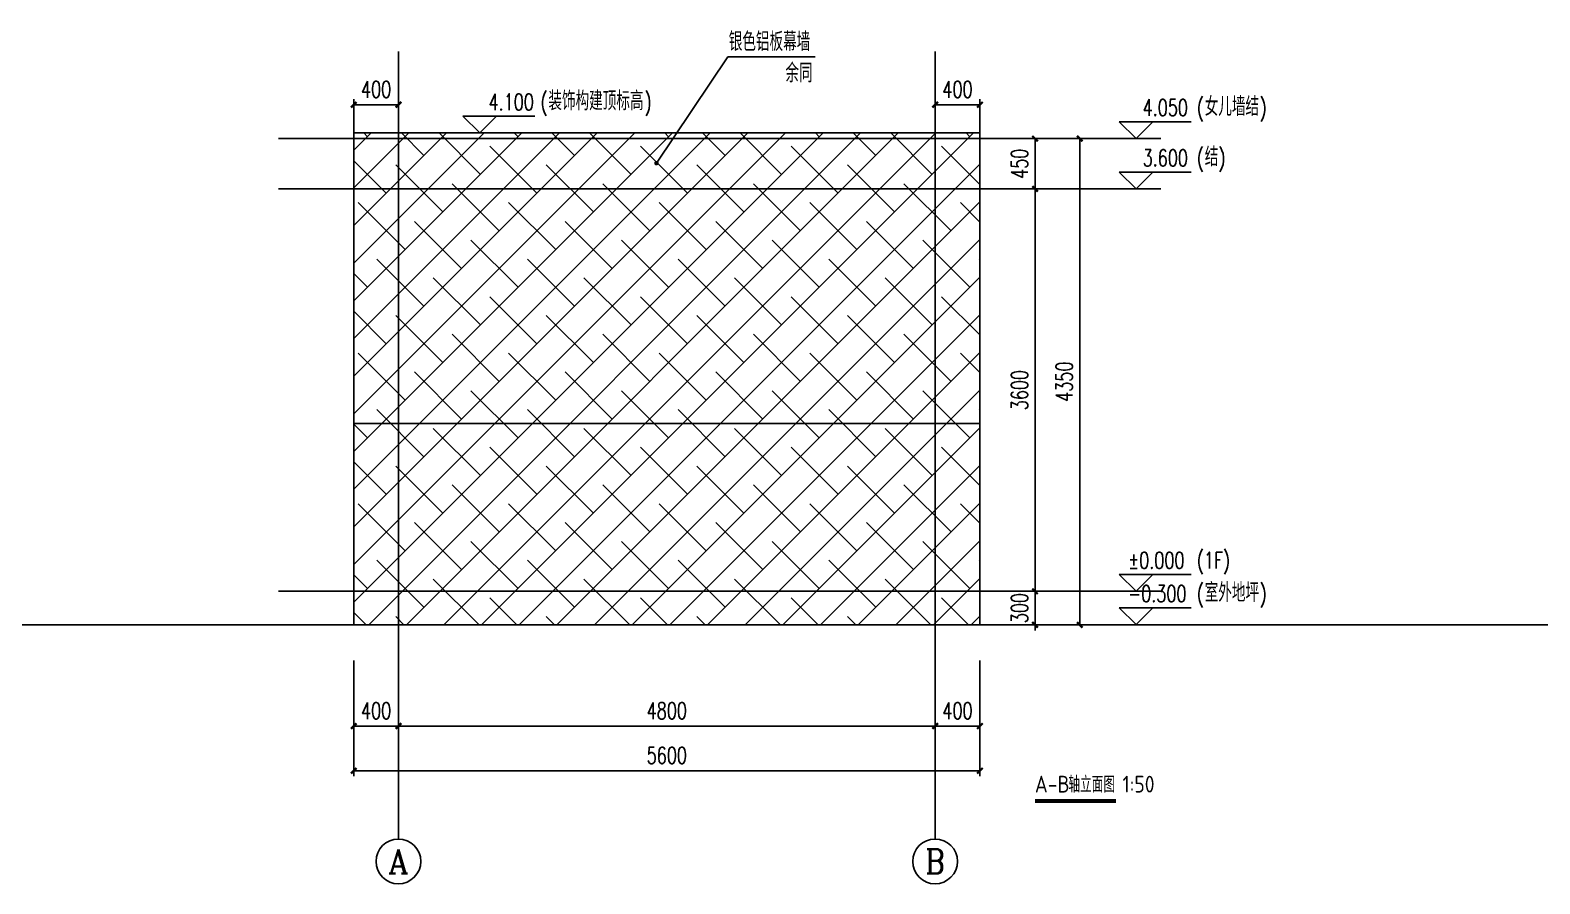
# Model space of a CAD drawing. Extents: x -4210259 to 293730, y -7499 to 868879.
# Drawn here: x -2279511 to -2266009, y 514620 to 522257 of the extents above; entities that cross this region are included whole.
import ezdxf
from ezdxf.enums import TextEntityAlignment as Align

# ---------------------------------------------------------------- set-up
doc = ezdxf.new("R2010")
doc.units = 0
doc.header["$LTSCALE"] = 1000
doc.header["$MEASUREMENT"] = 0
doc.linetypes.add('DOTE', pattern=[2.42, 2, -0.2, 0.02, -0.2])
doc.layers.get('Defpoints').update_dxf_attribs({"color": 210})
for name, color, linetype in [('A-AXIS-D', 1, 'Continuous'), ('A-AXIS-DOTE', 14, 'DOTE'), ('A-AXIS-DP', 126, 'Continuous'), ('A-AXIS-ELEV', 4, 'Continuous'), ('A-HATCH-2', 251, 'Continuous'), ('A-SFCE', 30, 'Continuous'), ('DIM_SYMB', 3, 'Continuous'), ('PUB_TEXT', 7, 'Continuous')]:
    doc.layers.add(name, color=color, linetype=linetype)
doc.styles.add('_TCH_AXIS', font='COMPLEX', dxfattribs={"bigfont": 'GBCBIG'})
doc.styles.add('_TCH_DIM', font='SIMPLEX', dxfattribs={"bigfont": 'GBCBIG'})
doc.styles.add('_TCH_DIM_T3', font='SIMPLEX', dxfattribs={"width": 0.705882, "bigfont": 'GBCBIG'})
doc.styles.get("Standard").update_dxf_attribs({"font": 'gbenor.shx', "bigfont": 'gbcbig.shx'})
doc.dimstyles.new('_TCH_ARCH&&50', dxfattribs={"dimtxt": 148.75, "dimasz": 50, "dimexe": 50, "dimexo": 50, "dimgap": 63.125, "dimtad": 1, "dimdec": 0, "dimzin": 0, "dimdsep": 46, "dimtxsty": '_TCH_DIM_T3', "dimblk": 'ARCHTICK', "dimcen": 0.09, "dimclrt": 7, "dimazin": 2, "dimtfac": 1, "dimtdec": 0, "dimtix": 1, "dimtmove": 2, "dimatfit": 3, "dimfxl": 0, "dimtolj": 1, "dimtzin": 0, "dimarcsym": 0})

# ---------------------------------------------------------------- blocks, each defined once
blk = doc.blocks.new('_ArchTick')
at = {"color": 0, "linetype": 'ByBlock', "const_width": 0.4}
blk.add_lwpolyline([(-0.5, -0.5), (0.5, 0.5)], dxfattribs=at)
blk = doc.blocks.new('*D913')
at = {"layer": 'A-AXIS-DP', "color": 0, "lineweight": -2}
for p, q in [((-2276617, 521337), (-2276617, 521640)), ((-2276617, 521590), (-2276217, 521590)), ((-2276217, 521337), (-2276217, 521640))]:
    blk.add_line(p, q, dxfattribs=at)
at = {"layer": 'Defpoints', "color": 0}
for p in [(-2276217, 521590), (-2276617, 521287), (-2276217, 521287)]:
    blk.add_point(p, dxfattribs=at)
at = {"layer": 'A-AXIS-DP', "color": 0, "lineweight": -2, "xscale": 50, "yscale": 50, "zscale": 50, "rotation": 180}
blk.add_blockref('_ArchTick', (-2276617, 521590), dxfattribs=at)
at = {"layer": 'A-AXIS-DP', "color": 0, "lineweight": -2, "xscale": 50, "yscale": 50, "zscale": 50}
blk.add_blockref('_ArchTick', (-2276217, 521590), dxfattribs=at)
at = {"layer": 'A-AXIS-DP', "color": 7, "insert": (-2276417, 521727), "char_height": 148.8, "attachment_point": 5, "style": '_TCH_DIM_T3'}
blk.add_mtext('\\A1;400', dxfattribs=at)
blk = doc.blocks.new('*D914')
at = {"layer": 'A-AXIS-DP', "color": 0, "lineweight": -2}
for p, q in [((-2271417, 521337), (-2271417, 521640)), ((-2271417, 521590), (-2271017, 521590)), ((-2271017, 521337), (-2271017, 521640))]:
    blk.add_line(p, q, dxfattribs=at)
at = {"layer": 'Defpoints', "color": 0}
for p in [(-2271017, 521590), (-2271417, 521287), (-2271017, 521287)]:
    blk.add_point(p, dxfattribs=at)
at = {"layer": 'A-AXIS-DP', "color": 0, "lineweight": -2, "xscale": 50, "yscale": 50, "zscale": 50, "rotation": 180}
blk.add_blockref('_ArchTick', (-2271417, 521590), dxfattribs=at)
at = {"layer": 'A-AXIS-DP', "color": 0, "lineweight": -2, "xscale": 50, "yscale": 50, "zscale": 50}
blk.add_blockref('_ArchTick', (-2271017, 521590), dxfattribs=at)
at = {"layer": 'A-AXIS-DP', "color": 7, "insert": (-2271217, 521727), "char_height": 148.8, "attachment_point": 5, "style": '_TCH_DIM_T3'}
blk.add_mtext('\\A1;400', dxfattribs=at)
blk = doc.blocks.new('*D998')
at = {"layer": 'A-AXIS-D', "color": 0, "lineweight": -2}
for p, q in [((-2270474, 521287), (-2270074, 521287)), ((-2270124, 516937), (-2270124, 521287)), ((-2270474, 516937), (-2270074, 516937))]:
    blk.add_line(p, q, dxfattribs=at)
at = {"layer": 'Defpoints', "color": 0}
for p in [(-2270524, 521287), (-2270124, 521287), (-2270524, 516937)]:
    blk.add_point(p, dxfattribs=at)
at = {"layer": 'A-AXIS-D', "color": 0, "lineweight": -2, "xscale": 50, "yscale": 50, "zscale": 50}
for p, rotation in [((-2270124, 521287), 90), ((-2270124, 516937), 270)]:
    blk.add_blockref('_ArchTick', p, dxfattribs=dict(at, rotation=rotation))
at = {"layer": 'A-AXIS-D', "color": 7, "insert": (-2270262, 519112), "char_height": 148.8, "attachment_point": 5, "rotation": 90, "style": '_TCH_DIM_T3'}
blk.add_mtext('\\A1;4350', dxfattribs=at)
blk = doc.blocks.new('*D999')
at = {"layer": 'A-AXIS-D', "color": 0, "lineweight": -2}
for p, q in [((-2270910, 521287), (-2270474, 521287)), ((-2270524, 520837), (-2270524, 521287)), ((-2270910, 520837), (-2270474, 520837))]:
    blk.add_line(p, q, dxfattribs=at)
at = {"layer": 'Defpoints', "color": 0}
for p in [(-2270960, 521287), (-2270524, 521287), (-2270960, 520837)]:
    blk.add_point(p, dxfattribs=at)
at = {"layer": 'A-AXIS-D', "color": 0, "lineweight": -2, "xscale": 50, "yscale": 50, "zscale": 50}
for p, rotation in [((-2270524, 521287), 90), ((-2270524, 520837), 270)]:
    blk.add_blockref('_ArchTick', p, dxfattribs=dict(at, rotation=rotation))
at = {"layer": 'A-AXIS-D', "color": 7, "insert": (-2270662, 521062), "char_height": 148.8, "attachment_point": 5, "rotation": 90, "style": '_TCH_DIM_T3'}
blk.add_mtext('\\A1;450', dxfattribs=at)
blk = doc.blocks.new('*D1000')
at = {"layer": 'A-AXIS-D', "color": 0, "lineweight": -2}
for p, q in [((-2270910, 520837), (-2270474, 520837)), ((-2270524, 517237), (-2270524, 520837)), ((-2270910, 517237), (-2270474, 517237))]:
    blk.add_line(p, q, dxfattribs=at)
at = {"layer": 'Defpoints', "color": 0}
for p in [(-2270960, 520837), (-2270524, 520837), (-2270960, 517237)]:
    blk.add_point(p, dxfattribs=at)
at = {"layer": 'A-AXIS-D', "color": 0, "lineweight": -2, "xscale": 50, "yscale": 50, "zscale": 50}
for p, rotation in [((-2270524, 520837), 90), ((-2270524, 517237), 270)]:
    blk.add_blockref('_ArchTick', p, dxfattribs=dict(at, rotation=rotation))
at = {"layer": 'A-AXIS-D', "color": 7, "insert": (-2270662, 519037), "char_height": 148.8, "attachment_point": 5, "rotation": 90, "style": '_TCH_DIM_T3'}
blk.add_mtext('\\A1;3600', dxfattribs=at)
blk = doc.blocks.new('*D1001')
at = {"layer": 'A-AXIS-D', "color": 0, "lineweight": -2}
for p, q in [((-2270524, 517237), (-2270524, 517287)), ((-2270910, 517237), (-2270474, 517237)), ((-2270524, 516937), (-2270524, 517237)), ((-2270910, 516937), (-2270474, 516937)), ((-2270524, 516937), (-2270524, 516887))]:
    blk.add_line(p, q, dxfattribs=at)
at = {"layer": 'Defpoints', "color": 0}
for p in [(-2270960, 517237), (-2270524, 517237), (-2270960, 516937)]:
    blk.add_point(p, dxfattribs=at)
at = {"layer": 'A-AXIS-D', "color": 0, "lineweight": -2, "xscale": 50, "yscale": 50, "zscale": 50}
for p, rotation in [((-2270524, 517237), 270), ((-2270524, 516937), 90)]:
    blk.add_blockref('_ArchTick', p, dxfattribs=dict(at, rotation=rotation))
at = {"layer": 'A-AXIS-D', "color": 7, "insert": (-2270662, 517087), "char_height": 148.8, "attachment_point": 5, "rotation": 90, "style": '_TCH_DIM_T3'}
blk.add_mtext('\\A1;300', dxfattribs=at)
blk = doc.blocks.new('*D1002')
at = {"layer": 'A-AXIS-D', "color": 0, "lineweight": -2}
for p, q in [((-2276617, 516617), (-2276617, 515582)), ((-2271017, 516617), (-2271017, 515582)), ((-2276617, 515632), (-2271017, 515632))]:
    blk.add_line(p, q, dxfattribs=at)
at = {"layer": 'Defpoints', "color": 0}
for p in [(-2276617, 516667), (-2271017, 516667), (-2271017, 515632)]:
    blk.add_point(p, dxfattribs=at)
at = {"layer": 'A-AXIS-D', "color": 0, "lineweight": -2, "xscale": 50, "yscale": 50, "zscale": 50, "rotation": 180}
blk.add_blockref('_ArchTick', (-2276617, 515632), dxfattribs=at)
at = {"layer": 'A-AXIS-D', "color": 0, "lineweight": -2, "xscale": 50, "yscale": 50, "zscale": 50}
blk.add_blockref('_ArchTick', (-2271017, 515632), dxfattribs=at)
at = {"layer": 'A-AXIS-D', "color": 7, "insert": (-2273817, 515769), "char_height": 148.8, "attachment_point": 5, "style": '_TCH_DIM_T3'}
blk.add_mtext('\\A1;5600', dxfattribs=at)
blk = doc.blocks.new('*D1003')
at = {"layer": 'A-AXIS-D', "color": 0, "lineweight": -2}
for p, q in [((-2271417, 516617), (-2271417, 515982)), ((-2271017, 516617), (-2271017, 515982)), ((-2271417, 516032), (-2271017, 516032))]:
    blk.add_line(p, q, dxfattribs=at)
at = {"layer": 'Defpoints', "color": 0}
for p in [(-2271417, 516667), (-2271017, 516667), (-2271017, 516032)]:
    blk.add_point(p, dxfattribs=at)
at = {"layer": 'A-AXIS-D', "color": 0, "lineweight": -2, "xscale": 50, "yscale": 50, "zscale": 50, "rotation": 180}
blk.add_blockref('_ArchTick', (-2271417, 516032), dxfattribs=at)
at = {"layer": 'A-AXIS-D', "color": 0, "lineweight": -2, "xscale": 50, "yscale": 50, "zscale": 50}
blk.add_blockref('_ArchTick', (-2271017, 516032), dxfattribs=at)
at = {"layer": 'A-AXIS-D', "color": 7, "insert": (-2271217, 516169), "char_height": 148.8, "attachment_point": 5, "style": '_TCH_DIM_T3'}
blk.add_mtext('\\A1;400', dxfattribs=at)
blk = doc.blocks.new('*D1004')
at = {"layer": 'A-AXIS-D', "color": 0, "lineweight": -2}
for p, q in [((-2276217, 516617), (-2276217, 515982)), ((-2271417, 516617), (-2271417, 515982)), ((-2276217, 516032), (-2271417, 516032))]:
    blk.add_line(p, q, dxfattribs=at)
at = {"layer": 'Defpoints', "color": 0}
for p in [(-2276217, 516667), (-2271417, 516667), (-2271417, 516032)]:
    blk.add_point(p, dxfattribs=at)
at = {"layer": 'A-AXIS-D', "color": 0, "lineweight": -2, "xscale": 50, "yscale": 50, "zscale": 50, "rotation": 180}
blk.add_blockref('_ArchTick', (-2276217, 516032), dxfattribs=at)
at = {"layer": 'A-AXIS-D', "color": 0, "lineweight": -2, "xscale": 50, "yscale": 50, "zscale": 50}
blk.add_blockref('_ArchTick', (-2271417, 516032), dxfattribs=at)
at = {"layer": 'A-AXIS-D', "color": 7, "insert": (-2273817, 516169), "char_height": 148.8, "attachment_point": 5, "style": '_TCH_DIM_T3'}
blk.add_mtext('\\A1;4800', dxfattribs=at)
blk = doc.blocks.new('*D1005')
at = {"layer": 'A-AXIS-D', "color": 0, "lineweight": -2}
for p, q in [((-2276617, 516617), (-2276617, 515982)), ((-2276217, 516617), (-2276217, 515982)), ((-2276617, 516032), (-2276217, 516032))]:
    blk.add_line(p, q, dxfattribs=at)
at = {"layer": 'Defpoints', "color": 0}
for p in [(-2276617, 516667), (-2276217, 516667), (-2276217, 516032)]:
    blk.add_point(p, dxfattribs=at)
at = {"layer": 'A-AXIS-D', "color": 0, "lineweight": -2, "xscale": 50, "yscale": 50, "zscale": 50, "rotation": 180}
blk.add_blockref('_ArchTick', (-2276617, 516032), dxfattribs=at)
at = {"layer": 'A-AXIS-D', "color": 0, "lineweight": -2, "xscale": 50, "yscale": 50, "zscale": 50}
blk.add_blockref('_ArchTick', (-2276217, 516032), dxfattribs=at)
at = {"layer": 'A-AXIS-D', "color": 7, "insert": (-2276417, 516169), "char_height": 148.8, "attachment_point": 5, "style": '_TCH_DIM_T3'}
blk.add_mtext('\\A1;400', dxfattribs=at)

msp = doc.modelspace()

# ---------------------------------------------------------------- hatches: boundary and pattern name
at = {"layer": 'A-HATCH-2'}
h = msp.add_hatch(dxfattribs=at)
h.set_pattern_fill('ANSI38', color=256, scale=150)
h.set_pattern_definition([(45, (0, 0), (-168.379802, 168.379802), []), (135, (0, 0), (-505.139407, 168.379802), [595.3125, -357.1875])])
h.paths.add_polyline_path([(-2276616.7, 521337.5), (-2271016.7, 521337.5), (-2271016.7, 516937.5), (-2276616.7, 516937.5)])

# ---------------------------------------------------------------- linework, layer by layer
at = {"layer": 'A-AXIS-D'}
for centre in [(-2276217.3, 514820.5), (-2271417.3, 514820.5)]:
    msp.add_circle(centre, 200, dxfattribs=at)
at = {"layer": 'A-AXIS-DOTE', "ltscale": 30}
for p, q in [((-2276216.7, 515020.5), (-2276216.7, 522067.5)), ((-2271416.7, 515020.5), (-2271416.7, 522067.5)), ((-2277290, 521287.5), (-2269400, 521287.5)), ((-2277290, 520837.5), (-2269400, 520837.5)), ((-2277290, 517237.5), (-2269400, 517237.5))]:
    msp.add_line(p, q, dxfattribs=at)
at = {"layer": 'A-AXIS-DOTE'}
msp.add_line((-2277290, 516937.5), (-2269400, 516937.5), dxfattribs=at)
at = {"layer": 'A-AXIS-ELEV'}
for p, q in [((-2275490, 521337.5), (-2275640, 521487.5)), ((-2275640, 521487.5), (-2274996.2, 521487.5)), ((-2275490, 521337.5), (-2275340, 521487.5)), ((-2269620, 521287.5), (-2269770, 521437.5)), ((-2269770, 521437.5), (-2269126.2, 521437.5)), ((-2269620, 521287.5), (-2269470, 521437.5)), ((-2269620, 520837.5), (-2269770, 520987.5)), ((-2269770, 520987.5), (-2269126.2, 520987.5)), ((-2269620, 520837.5), (-2269470, 520987.5)), ((-2269620, 517237.5), (-2269770, 517387.5)), ((-2269770, 517387.5), (-2269126.2, 517387.5)), ((-2269620, 517237.5), (-2269470, 517387.5)), ((-2269620.1, 516939.4), (-2269770.1, 517089.4)), ((-2269770.1, 517089.4), (-2269126.4, 517089.4)), ((-2269620.1, 516939.4), (-2269470.1, 517089.4))]:
    msp.add_line(p, q, dxfattribs=at)
at = {"layer": 'A-SFCE'}
for p, q in [((-2276616.7, 516937.5), (-2276616.7, 521337.5)), ((-2271016.7, 521337.5), (-2276616.7, 521337.5)), ((-2271016.7, 516937.5), (-2271016.7, 521337.5)), ((-2271016.7, 518737.1), (-2276616.7, 518737.1))]:
    msp.add_line(p, q, dxfattribs=at)
for points in [[(-2282616.7, 516937.5), (-2171902.9, 516937.5)], [(-2277290, 516937.5), (-2270440, 516937.5)]]:
    msp.add_lwpolyline(points, dxfattribs=at)
at = {"layer": 'DIM_SYMB'}
for p, q in [((-2273910, 521067.5), (-2273270.5, 522017.5)), ((-2273270.5, 522017.5), (-2272490, 522017.5))]:
    msp.add_line(p, q, dxfattribs=at)
at = {"layer": 'DIM_SYMB', "const_width": 20}
msp.add_lwpolyline([(-2273915.6, 521059.2, 1), (-2273904.4, 521075.7, 1)], format="xyb", close=True, dxfattribs=at)
at = {"layer": 'DIM_SYMB', "const_width": 35}
msp.add_lwpolyline([(-2270525.3, 515362.4), (-2269801.2, 515362.4)], dxfattribs=at)

# ---------------------------------------------------------------- texts
at = {"layer": 'PUB_TEXT', "style": '_TCH_DIM'}
for s, height, p in [('银色铝板幕墙', 168.79, (-2273263, 522070)), ('余同', 168.79, (-2272756.6, 521790)), ('装饰构建顶标高', 168.79, (-2274876.2, 521540)), ('女儿墙结', 168.79, (-2269006.2, 521490)), ('结', 168.8, (-2269006.2, 521040)), ('室外地坪', 168.79, (-2269006.4, 517141.9))]:
    msp.add_text(s, height=height, dxfattribs=at).set_placement(p)
at = {"layer": 'PUB_TEXT', "style": '_TCH_DIM', "width": 0.705882}
for s, height, p in [('(', 148.8, (-2274946.2, 521540)), (')', 148.8, (-2274016.1, 521540)), ('4.100', 148.75, (-2275411.2, 521540)), ('4.050', 148.75, (-2269561.2, 521490)), ('(', 148.8, (-2269076.2, 521490)), (')', 148.8, (-2268514.7, 521490)), ('3.600', 148.75, (-2269561.2, 521040)), ('(', 148.8, (-2269076.2, 521040)), (')', 148.8, (-2268883.3, 521040)), ('%%P0.000', 148.75, (-2269691.2, 517440)), ('(1F)', 148.75, (-2269076.2, 517440)), ('-0.300', 148.75, (-2269691.4, 517141.9)), ('(', 148.8, (-2269076.4, 517141.9)), (')', 148.8, (-2268514.9, 517141.9))]:
    msp.add_text(s, height=height, dxfattribs=at).set_placement(p)
at = {"layer": 'PUB_TEXT'}
for s, height, p in [('A-B', 150, (-2270525.3, 515437.1)), ('轴立面图', 144.68, (-2270225.3, 515437.1)), ('1:50', 150, (-2269741.2, 515437.1))]:
    msp.add_text(s, height=height, dxfattribs=at).set_placement(p)
at = {"layer": 'PUB_TEXT', "style": '_TCH_AXIS'}
for s, height, p, p2 in [('A', 212.6, (-2276308.4, 514714.2), (-2276126.2, 514714.2)), ('B', 217.6, (-2271505.4, 514711.6), (-2271329.2, 514711.6))]:
    msp.add_text(s, height=height, dxfattribs=at).set_placement(p, p2, align=Align.FIT)

# ---------------------------------------------------------------- dimensions: what is measured, and where the dimension line sits
at = {"layer": 'A-AXIS-D'}
for p1, p2, distance, picture, middle in [((-2270960, 520837.5), (-2270960, 521287.5), -435.8, '*D999', (-2270661.7, 521062.5)), ((-2270524.2, 516937.5), (-2270524.2, 521287.5), -400, '*D998', (-2270261.7, 519112.5)), ((-2270960, 517237.5), (-2270960, 520837.5), -435.8, '*D1000', (-2270661.7, 519037.5)), ((-2270960, 516937.5), (-2270960, 517237.5), -435.8, '*D1001', (-2270661.7, 517087.5)), ((-2276616.7, 516667.5), (-2271016.7, 516667.5), -1036, '*D1002', (-2273816.7, 515769)), ((-2276616.7, 516667.5), (-2276216.7, 516667.5), -636, '*D1005', (-2276416.7, 516169)), ((-2276216.7, 516667.5), (-2271416.7, 516667.5), -636, '*D1004', (-2273816.7, 516169)), ((-2271416.7, 516667.5), (-2271016.7, 516667.5), -636, '*D1003', (-2271216.7, 516169))]:
    dim = msp.add_aligned_dim(p1=p1, p2=p2, distance=distance, dimstyle='_TCH_ARCH&&50', dxfattribs=at)
    dim.commit()
    dim.dimension.update_dxf_attribs({"geometry": picture, "text_midpoint": middle})
at = {"layer": 'A-AXIS-DP'}
for p1, p2, picture, middle in [((-2276616.7, 521287.5), (-2276216.7, 521287.5), '*D913', (-2276416.7, 521727.5)), ((-2271416.7, 521287.5), (-2271016.7, 521287.5), '*D914', (-2271216.7, 521727.5))]:
    dim = msp.add_aligned_dim(p1=p1, p2=p2, distance=302.5, dimstyle='_TCH_ARCH&&50', dxfattribs=at)
    dim.commit()
    dim.dimension.update_dxf_attribs({"geometry": picture, "text_midpoint": middle})

doc.saveas('drawing.dxf')
